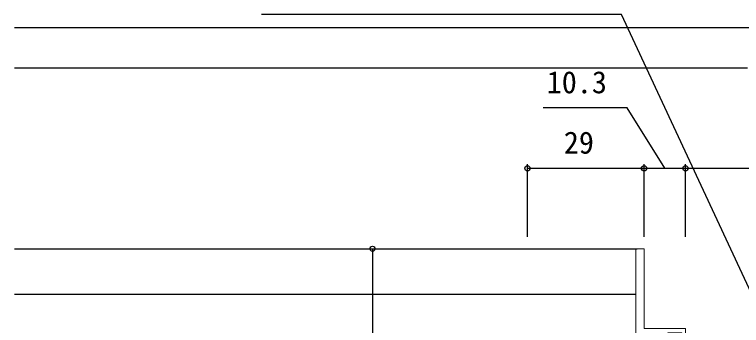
# Model space of a CAD drawing. Units: millimetres, scale not verified. Extents: x -437 to 438, y -281 to 279.
# Drawn here: x 161 to 341.7, y -61.8 to 15.5 of the extents above; entities that cross this region are included whole.
import ezdxf
from ezdxf.enums import TextEntityAlignment as Align

# ---------------------------------------------------------------- set-up
doc = ezdxf.new("R2010")
doc.units = ezdxf.units.MM
doc.header["$LTSCALE"] = 2
doc.layers.add('0-2_YKK_11', color=211, linetype='Continuous', lineweight=18)
doc.layers.add('0-3_YKK_12', color=2, linetype='Continuous')
doc.layers.add('0-6_YKK_D', color=6, linetype='Continuous')
doc.styles.add('ＭＳ ゴシック', font='')
doc.styles.get('ＭＳ ゴシック').set_extended_font_data('MS Gothic')

msp = doc.modelspace()

# ---------------------------------------------------------------- linework, layer by layer
at = {"layer": '0-2_YKK_11'}
msp.add_lwpolyline([(326.901, -70.597), (323.401, -70.597), (323.401, -63.597), (326.901, -63.597), (326.901, -65.997), (327.801, -65.997), (327.801, -62.497), (317.501, -62.497), (317.501, -42.697), (315.501, -42.697), (315.501, -70.197), (288.501, -70.197), (288.501, -75.697), (291.501, -75.697), (291.501, -74.897), (289.801, -74.897), (289.801, -71.697), (297.201, -71.697), (297.201, -74.897), (295.501, -74.897), (295.501, -75.697), (298.001, -75.697), (298.001, -71.597), (315.501, -71.597)], dxfattribs=at)
at = {"layer": '0-3_YKK_12'}
for p, q in [((161, 12.303), (353.2, 12.303)), ((161, 2.303), (343.2, 2.303)), ((161, -42.697), (315.801, -42.697)), ((161, -53.997), (315.511, -53.997))]:
    msp.add_line(p, q, dxfattribs=at)
at = {"layer": '0-6_YKK_D'}
for p, q in [((288.5, -39.697), (288.5, -21.697)), ((288.5, -22.697), (317.5, -22.697)), ((317.5, -39.697), (317.5, -21.697)), ((317.501, -39.697), (317.501, -21.697)), ((317.501, -22.697), (327.801, -22.697)), ((327.8, -39.697), (327.8, -21.697)), ((327.801, -39.697), (327.801, -21.697)), ((250, -42.697), (250, -129.997))]:
    msp.add_line(p, q, dxfattribs=at)
for points in [[(353.203, -73), (352.126, -70.689), (311.923, 15.525), (222.38, 15.525)], [(322.651, -22.697), (313.343, -7.697), (292.468, -7.697)], [(327.8, -22.697), (343.2, -22.697), (375.276, -22.697)]]:
    msp.add_lwpolyline(points, dxfattribs=at)
for centre in [(288.5, -22.697), (317.5, -22.697), (317.501, -22.697), (327.801, -22.697), (327.8, -22.697), (250, -42.697)]:
    msp.add_circle(centre, 0.637, dxfattribs=at)

# ---------------------------------------------------------------- texts
at = {"layer": '0-6_YKK_D', "style": 'ＭＳ ゴシック'}
for s, p in [('10.3', (293.318, -5.697)), ('29', (297.567, -20.697))]:
    msp.add_text(s, height=5.499, dxfattribs=at).set_placement(p, align=Align.BOTTOM_LEFT)

doc.saveas('drawing.dxf')
